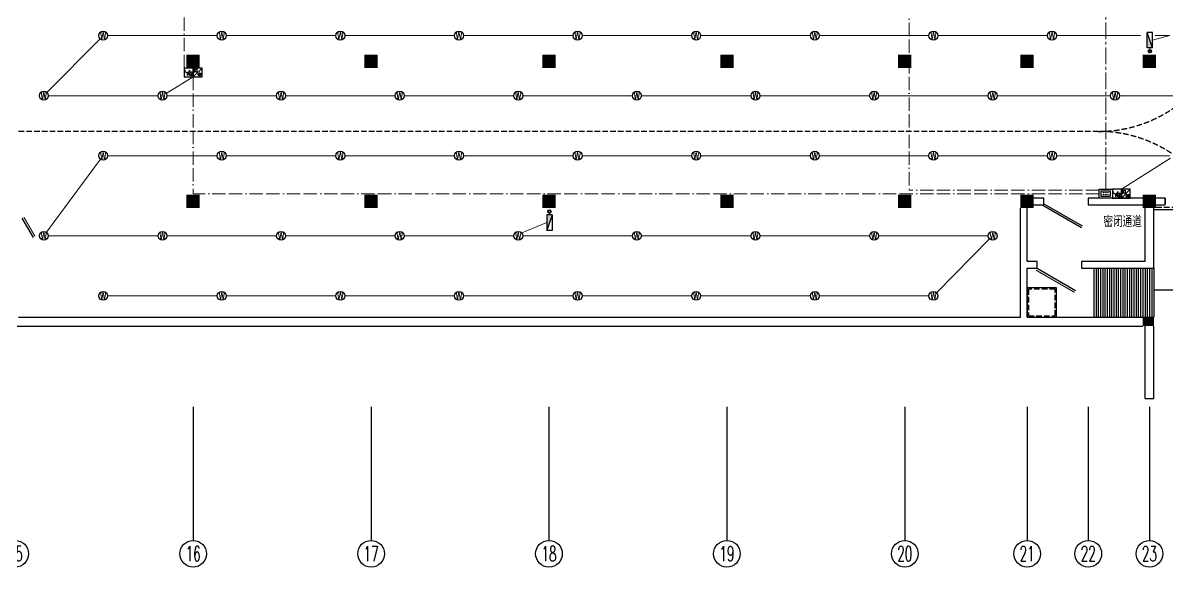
# Model space of a CAD drawing. Extents: x 791398 to 2325386, y -987887 to -518217.
# Drawn here: x 1532237 to 1583688, y -860791 to -836328 of the extents above; entities that cross this region are included whole.
import ezdxf
from ezdxf.enums import TextEntityAlignment as Align

# ---------------------------------------------------------------- set-up
doc = ezdxf.new("R2010")
doc.units = 0
doc.header["$LTSCALE"] = 1000
doc.header["$MEASUREMENT"] = 0
for name, pattern in [('ACAD_ISO11W100', [33.5, 12, -3, 12, -3, 0.5, -3]), ('BORDER', [1.75, 0.5, -0.25, 0.5, -0.25, 0, -0.25]), ('CENTER2', [1.125, 0.75, -0.125, 0.125, -0.125]), ('DASH', [0.35, 0.25, -0.1])]:
    doc.linetypes.add(name, pattern=pattern)
for name, color, linetype in [('AXIS', 3, 'Continuous'), ('AXIS_TEXT', 7, 'Continuous'), ('COLUMN', 9, 'Continuous'), ('JPS-X', 1, 'BORDER'), ('JPS-XHS', 7, 'Continuous'), ('RD-equip', 3, 'Continuous'), ('RD-text', 4, 'Continuous'), ('STAIR', 9, 'Continuous'), ('WALL', 8, 'Continuous'), ('WINDOW', 8, 'Continuous'), ('ZS封堵', 40, 'Continuous'), ('ZS房间字', 6, 'Continuous'), ('行车方向', 191, 'Continuous'), ('集水坑', 80, 'Continuous')]:
    doc.layers.add(name, color=color, linetype=linetype)
doc.layers.add('RD-line', color=2, linetype='Continuous', lineweight=0)
doc.styles.add('_TCH_AXIS', font='COMPLEX', dxfattribs={"bigfont": 'GBCBIG'})
doc.styles.add('_TCH_DIM', font='SIMPLEX', dxfattribs={"bigfont": 'GBCBIG'})
doc.styles.add('_TEL_DIM', font='SIMPLEX', dxfattribs={"width": 0.8, "height": 3.5, "bigfont": 'HZTXT'})
doc.styles.add('COMPLEX', font='COMPLEX')
doc.styles.add('FS1', font='txt4', dxfattribs={"width": 0.8, "bigfont": 'fstxt'})
doc.styles.get("Standard").update_dxf_attribs({"font": 'gbenor.shx', "bigfont": 'gbcbig.shx'})
doc.linetypes.add('BRA', pattern='A,2.8,-0.1,["B",_TEL_DIM,S=0.07,R=0,X=0,Y=-0.12],-0.25', length=3.15)

# ---------------------------------------------------------------- blocks, each defined once
blk = doc.blocks.new('FF')
at = {"linetype": 'Continuous'}
for radius in [75, 60]:
    blk.add_circle((0, 0), radius, dxfattribs=at)
blk = doc.blocks.new('DXHS')
at = {"layer": 'JPS-XHS'}
blk.add_hatch(color=256, dxfattribs=at).paths.add_polyline_path([(-350, 240), (-350, 0), (350, 0)])
at = {"layer": 'JPS-XHS', "linetype": 'Continuous'}
for p, q in [((-350, 240), (-350, 0)), ((-350, 240), (350, 240)), ((-350, 0), (350, 0)), ((350, 240), (350, 0))]:
    blk.add_line(p, q, dxfattribs=at)
at = {"layer": 'JPS-XHS'}
blk.add_line((-350, 240), (350, 0), dxfattribs=at)
blk = doc.blocks.new('xxhhsss')
at = {"layer": 'JPS-X', "const_width": 50}
for points in [[(117755, -139123), (117755, -139273)], [(90755, -146623), (90755, -146473)]]:
    blk.add_lwpolyline(points, dxfattribs=at)
at = {"layer": 'JPS-X', "rotation": 270}
for p in [(117755, -139273), (90755, -146473)]:
    blk.add_blockref('FF', p, dxfattribs=at)
at = {"layer": 'JPS-XHS', "xscale": -1, "rotation": 270}
blk.add_blockref('DXHS', (117635, -138773), dxfattribs=at)
at = {"layer": 'JPS-XHS', "rotation": 270}
blk.add_blockref('DXHS', (90635, -146973), dxfattribs=at)
blk = doc.blocks.new('_FZH')
blk.add_solid([(-0.5, -0.5), (0.5, -0.5), (-0.5, 0.5), (0.5, 0.5)])
blk = doc.blocks.new('$DorLib2D$00000194')
at = {"color": 0}
blk.add_line((-0.5, 0.075), (0.366, 0.575), dxfattribs=at)
at = {"color": 0, "const_width": 0.025}
blk.add_lwpolyline([(-0.525, 0.118), (0.341, 0.618)], dxfattribs=at)
blk = doc.blocks.new('$DorLib2D$00000183')
at = {"color": 0}
for p, q in [((-0.52, 0.085), (0.346, 0.585)), ((-0.5, 0.05), (0.366, 0.55))]:
    blk.add_line(p, q, dxfattribs=at)
blk = doc.blocks.new('$DorLib2D$00000191')
at = {"color": 0}
blk.add_line((-0.5, 0.15), (0.366, 0.65), dxfattribs=at)
at = {"color": 0, "const_width": 0.05}
blk.add_lwpolyline([(-0.55, 0.237), (0.316, 0.737)], dxfattribs=at)
blk = doc.blocks.new('_AXISO')
blk.add_circle((0, 0), 0.5)
at = {"layer": 'AXIS_TEXT', "style": 'COMPLEX', "width": 1.041667}
blk.add_attdef('A', text='', height=0.56, dxfattribs=at).set_placement((-0.25, -0.28), (0.25, -0.28), align=Align.FIT)
blk = doc.blocks.new('yy')
at = {"layer": 'RD-equip'}
blk.add_circle((0, 0), 200, dxfattribs=at)
at = {"layer": 'RD-equip', "color": 4, "style": 'FS1', "width": 0.8}
blk.add_attdef('Y', text='', height=360, dxfattribs=at).set_placement((0, 0), align=Align.MIDDLE)
blk = doc.blocks.new('dafsdgdgdfgh')
at = {"layer": 'RD-equip'}
blk.add_lwpolyline([(300, 400), (300, 0), (-300, 0), (-300, 400)], close=True, dxfattribs=at)
at = {"layer": 'RD-text'}
for points in [[(200, 333), (200, 67), (-200, 67), (-200, 333)], [(-113, 257), (-87, 257), (-87, 237), (-113, 237)], [(-113, 163), (-87, 163), (-87, 143), (-113, 143)], [(-13, 257), (13, 257), (13, 237), (-13, 237)], [(-13, 163), (13, 163), (13, 143), (-13, 143)], [(87, 257), (113, 257), (113, 237), (87, 237)], [(87, 163), (113, 163), (113, 143), (87, 143)]]:
    blk.add_lwpolyline(points, close=True, dxfattribs=at)
blk = doc.blocks.new('sadadfadsada')
for p, q in [((-400, 400), (-400, 0)), ((0, 400), (-400, 400)), ((-400, 0), (0, 0)), ((-268, 200), (-268, 60)), ((400, 400), (0, 400)), ((400, 400), (0, 0)), ((0, 400), (0, 0)), ((0, 0), (0, 400)), ((0, 0), (400, 0)), ((33, 346, 0), (33, 226, 0)), ((92, 346, 0), (33, 346, 0)), ((33, 226, 0), (92, 226, 0)), ((92, 326, 0), (172, 366, 0)), ((92, 226, 0), (92, 346, 0)), ((172, 206, 0), (92, 246, 0)), ((172, 366, 0), (172, 206, 0)), ((242, 159), (338, 64)), ((242, 64), (338, 159)), ((400, 0), (400, 400))]:
    blk.add_line(p, q)
for centre, radius in [((-109, 144), 90.3), ((-109, 144), 45.2), ((290, 111), 67.6)]:
    blk.add_circle(centre, radius)
blk.add_arc((-268, 320), 120, 180, 0)
at = {"flags": 9}
for p in [(-200, 400), (200, 400)]:
    blk.add_attdef('A', p, '', height=0.008, dxfattribs=at)

msp = doc.modelspace()

# ---------------------------------------------------------------- linework, layer by layer
at = {"layer": 'AXIS'}
for p, q in [((1539894, -853591), (1539894, -859591)), ((1547894, -853591), (1547894, -859591)), ((1555894, -853591), (1555894, -859591)), ((1563894, -853591), (1563894, -859591)), ((1571894, -853591), (1571894, -859591)), ((1577394, -853591), (1577394, -859591)), ((1580144, -853591), (1580144, -859591)), ((1582894, -853591), (1582894, -859591))]:
    msp.add_line(p, q, dxfattribs=at)
at = {"layer": 'RD-line', "linetype": 'ACAD_ISO11W100', "ltscale": 0.05}
for p, q in [((1539494, -826956), (1539494, -838356)), ((1572094, -827956), (1572094, -843843)), ((1539894, -838756), (1539894, -844006)), ((1580630, -844006), (1539894, -844006)), ((1580630, -843843), (1572094, -843843))]:
    msp.add_line(p, q, dxfattribs=at)
at = {"layer": 'RD-line', "linetype": 'CENTER2'}
msp.add_line((1580930, -843806), (1580930, -835352), dxfattribs=at)
at = {"layer": 'RD-line'}
for p, q in [((1535706, -837041), (1533320, -839457)), ((1536047, -836899), (1540980, -836899)), ((1541380, -836899), (1546313, -836899)), ((1546713, -836899), (1551647, -836899)), ((1552047, -836899), (1556980, -836899)), ((1557380, -836899), (1562313, -836899)), ((1562713, -836899), (1567647, -836899)), ((1568047, -836899), (1572980, -836899)), ((1573380, -836899), (1578313, -836899)), ((1578713, -836899), (1582485, -836899)), ((1583034, -837106), (1583813, -836899)), ((1583153, -836899), (1583813, -836899)), ((1539894, -838756), (1538684, -839495)), ((1538313, -839599), (1533380, -839599)), ((1543647, -839599), (1538713, -839599)), ((1548980, -839599), (1544047, -839599)), ((1554313, -839599), (1549380, -839599)), ((1559647, -839599), (1554713, -839599)), ((1564980, -839599), (1560047, -839599)), ((1570313, -839599), (1565380, -839599)), ((1575647, -839599), (1570713, -839599)), ((1581147, -839599), (1576047, -839599)), ((1586647, -839599), (1581547, -839599)), ((1535727, -842460), (1533299, -845738)), ((1536047, -842299), (1540980, -842299)), ((1541380, -842299), (1546313, -842299)), ((1546713, -842299), (1551647, -842299)), ((1552047, -842299), (1556980, -842299)), ((1557380, -842299), (1562313, -842299)), ((1562713, -842299), (1567647, -842299)), ((1568047, -842299), (1572980, -842299)), ((1573380, -842299), (1578313, -842299)), ((1578713, -842299), (1583813, -842299)), ((1538313, -845899), (1533380, -845899)), ((1543647, -845899), (1538713, -845899)), ((1548980, -845899), (1544047, -845899)), ((1554313, -845899), (1549380, -845899)), ((1559647, -845899), (1554713, -845899)), ((1564980, -845899), (1560047, -845899)), ((1570313, -845899), (1565380, -845899)), ((1575647, -845899), (1570713, -845899)), ((1573320, -848457), (1575706, -846041)), ((1536047, -848599), (1540980, -848599)), ((1541380, -848599), (1546313, -848599)), ((1546713, -848599), (1551647, -848599)), ((1552047, -848599), (1556980, -848599)), ((1557380, -848599), (1562313, -848599)), ((1562713, -848599), (1567647, -848599)), ((1568047, -848599), (1572980, -848599))]:
    msp.add_line(p, q, dxfattribs=at)
at = {"layer": 'RD-line', "linetype": 'BRA'}
for p, q in [((1581630, -843806), (1583844, -842406)), ((1555794, -845306), (1554666, -845770))]:
    msp.add_line(p, q, dxfattribs=at)
at = {"layer": 'STAIR'}
for p, q in [((1583094, -844722), (1590094, -844722)), ((1580394, -847356), (1580394, -849556)), ((1580394, -847356), (1583094, -847356)), ((1580494, -847356), (1580494, -849556)), ((1580594, -847356), (1580594, -849556)), ((1580694, -847356), (1580694, -849556)), ((1580794, -847356), (1580794, -849556)), ((1580894, -847356), (1580894, -849556)), ((1580994, -847356), (1580994, -849556)), ((1581094, -847356), (1581094, -849556)), ((1581194, -847356), (1581194, -849556)), ((1581294, -847356), (1581294, -849556)), ((1581394, -847356), (1581394, -849556)), ((1581494, -847356), (1581494, -849556)), ((1581594, -847356), (1581594, -849556)), ((1581694, -847356), (1581694, -849556)), ((1581794, -847356), (1581794, -849556)), ((1581894, -847356), (1581894, -849556)), ((1581994, -847356), (1581994, -849556)), ((1582094, -847356), (1582094, -849556)), ((1582194, -847356), (1582194, -849556)), ((1582294, -847356), (1582294, -849556)), ((1582394, -847356), (1582394, -849556)), ((1582494, -847356), (1582494, -849556)), ((1582594, -847356), (1582594, -849556)), ((1582694, -847356), (1582694, -849556)), ((1582794, -847356), (1582794, -849556)), ((1582894, -847356), (1582894, -849556)), ((1582994, -847356), (1582994, -849556)), ((1583094, -847356), (1583094, -849556)), ((1583094, -848322), (1590094, -848322)), ((1580394, -849556), (1583094, -849556))]:
    msp.add_line(p, q, dxfattribs=at)
at = {"layer": 'WALL'}
for p, q in [((1578144, -844206), (1577694, -844206)), ((1578144, -844506), (1578144, -844206)), ((1582594, -844206), (1580144, -844206)), ((1580144, -844206), (1580144, -844506)), ((1583594, -844206), (1583194, -844206)), ((1583594, -844506), (1583594, -844206)), ((1577094, -847206), (1577094, -844656)), ((1577394, -847056), (1577394, -844656)), ((1577694, -844506), (1578144, -844506)), ((1580144, -844506), (1582594, -844506)), ((1582694, -847056), (1582694, -844656)), ((1583094, -847356), (1583094, -844656)), ((1583194, -844506), (1583594, -844506)), ((1577094, -849556), (1577094, -847206)), ((1577844, -847056), (1577394, -847056)), ((1577394, -847356), (1577844, -847356)), ((1577394, -849556), (1577394, -847356)), ((1577844, -847356), (1577844, -847056)), ((1582694, -847056), (1579844, -847056)), ((1579844, -847056), (1579844, -847356)), ((1579844, -847356), (1583094, -847356)), ((1531894, -849956), (1577394, -849956)), ((1532044, -849556), (1577094, -849556)), ((1577394, -849556), (1582594, -849556)), ((1577394, -849956), (1582594, -849956)), ((1582694, -853206), (1582694, -849956)), ((1583094, -853206), (1583094, -849956)), ((1582694, -853206), (1583094, -853206))]:
    msp.add_line(p, q, dxfattribs=at)
at = {"layer": 'WINDOW', "linetype": 'DASH'}
msp.add_line((1583594, -844206), (1583594, -844506), dxfattribs=at)
at = {"layer": 'ZS封堵', "linetype": 'DASH'}
msp.add_lwpolyline([(1583194, -844606), (1590094, -844606)], dxfattribs=at)
at = {"layer": '行车方向', "linetype": 'DASH'}
msp.add_line((1580594, -841206), (1509894, -841206), dxfattribs=at)
for centre, start, end in [((1580594, -835206), 270, 0), ((1580594, -847206), 0, 90)]:
    msp.add_arc(centre, 6000, start, end, dxfattribs=at)
at = {"layer": '集水坑'}
msp.add_lwpolyline([(1577394, -849556), (1578714, -849556), (1578714, -848236), (1577394, -848236)], close=True, dxfattribs=at)
at = {"layer": '集水坑', "linetype": 'DASH'}
msp.add_lwpolyline([(1577454, -849496), (1578654, -849496), (1578654, -848296), (1577454, -848296)], close=True, dxfattribs=at)

# ---------------------------------------------------------------- block references
msp.add_blockref('dafsdgdgdfgh', (1580930, -844206))
at = {"layer": 'AXIS'}
ref = msp.add_blockref('_AXISO', (1531894, -860191), dxfattribs=dict(at, xscale=1200, yscale=1200, zscale=1200))
ref.add_attrib('A', '15', dxfattribs={"layer": 'AXIS_TEXT', "height": 678.8, "style": '_TCH_AXIS', "width": 0.724138}).set_placement((1531554, -860531), (1532233, -860531), align=Align.FIT)
ref = msp.add_blockref('_AXISO', (1539894, -860191), dxfattribs=dict(at, xscale=1200, yscale=1200, zscale=1200))
ref.add_attrib('A', '16', dxfattribs={"layer": 'AXIS_TEXT', "height": 678.8, "style": '_TCH_AXIS', "width": 0.724138}).set_placement((1539554, -860531), (1540233, -860531), align=Align.FIT)
ref = msp.add_blockref('_AXISO', (1547894, -860191), dxfattribs=dict(at, xscale=1200, yscale=1200, zscale=1200))
ref.add_attrib('A', '17', dxfattribs={"layer": 'AXIS_TEXT', "height": 678.8, "style": '_TCH_AXIS', "width": 0.724138}).set_placement((1547554, -860531), (1548233, -860531), align=Align.FIT)
ref = msp.add_blockref('_AXISO', (1555894, -860191), dxfattribs=dict(at, xscale=1200, yscale=1200, zscale=1200))
ref.add_attrib('A', '18', dxfattribs={"layer": 'AXIS_TEXT', "height": 678.8, "style": '_TCH_AXIS', "width": 0.724138}).set_placement((1555554, -860531), (1556233, -860531), align=Align.FIT)
ref = msp.add_blockref('_AXISO', (1563894, -860191), dxfattribs=dict(at, xscale=1200, yscale=1200, zscale=1200))
ref.add_attrib('A', '19', dxfattribs={"layer": 'AXIS_TEXT', "height": 678.8, "style": '_TCH_AXIS', "width": 0.724138}).set_placement((1563554, -860531), (1564233, -860531), align=Align.FIT)
ref = msp.add_blockref('_AXISO', (1571894, -860191), dxfattribs=dict(at, xscale=1200, yscale=1200, zscale=1200))
ref.add_attrib('A', '20', dxfattribs={"layer": 'AXIS_TEXT', "height": 678.8, "style": '_TCH_AXIS', "width": 0.617647}).set_placement((1571554, -860531), (1572233, -860531), align=Align.FIT)
ref = msp.add_blockref('_AXISO', (1577394, -860191), dxfattribs=dict(at, xscale=1200, yscale=1200, zscale=1200))
ref.add_attrib('A', '21', dxfattribs={"layer": 'AXIS_TEXT', "height": 678.8, "style": '_TCH_AXIS', "width": 0.724138}).set_placement((1577054, -860531), (1577733, -860531), align=Align.FIT)
ref = msp.add_blockref('_AXISO', (1580144, -860191), dxfattribs=dict(at, xscale=1200, yscale=1200, zscale=1200))
ref.add_attrib('A', '22', dxfattribs={"layer": 'AXIS_TEXT', "height": 678.8, "style": '_TCH_AXIS', "width": 0.617647}).set_placement((1579804, -860531), (1580483, -860531), align=Align.FIT)
ref = msp.add_blockref('_AXISO', (1582894, -860191), dxfattribs=dict(at, xscale=1200, yscale=1200, zscale=1200))
ref.add_attrib('A', '23', dxfattribs={"layer": 'AXIS_TEXT', "height": 678.8, "style": '_TCH_AXIS', "width": 0.617647}).set_placement((1582554, -860531), (1583233, -860531), align=Align.FIT)
at = {"layer": 'COLUMN'}
for p, xscale, yscale, zscale, rotation in [((1539894, -838056), 600, 600, 600, 359.9999999998888), ((1547894, -838056), 600, 600, 600, 359.9999999999), ((1555894, -838056), 600, 600, 600, 359.9999999998888), ((1563894, -838056), 600, 600, 600, 359.9999999999), ((1571894, -838056), 600, 600, 600, 359.9999999998888), ((1577394, -838056), 600, 600, 600, 359.9999999999), ((1582894, -838056), 600, 600, 600, 359.9999999999), ((1539894, -844356), 600, 600, 600, 359.9999999999), ((1547894, -844356), 600, 600, 600, 359.9999999999), ((1555894, -844356), 600, 600, 600, 359.9999999999), ((1563894, -844356), 600, 600, 600, 359.9999999999), ((1571894, -844356), 600, 600, 600, 359.9999999999), ((1577394, -844356), 600, 600, 600, 359.9999999999), ((1582894, -844356), 600, 600, 600, 359.9999999998888), ((1582844, -849756), 500, 400, 400, 359.9999999997733)]:
    msp.add_blockref('_FZH', p, dxfattribs=dict(at, xscale=xscale, yscale=yscale, zscale=zscale, rotation=rotation))
at = {"layer": 'JPS-XHS'}
msp.add_blockref('xxhhsss', (1465159, -698333), dxfattribs=at)
at = {"layer": 'RD-equip'}
for p in [(1535847, -836899), (1541180, -836899), (1546513, -836899), (1551847, -836899), (1557180, -836899), (1562513, -836899), (1567847, -836899), (1573180, -836899), (1578513, -836899), (1533180, -839599), (1538513, -839599), (1543847, -839599), (1549180, -839599), (1554513, -839599), (1559847, -839599), (1565180, -839599), (1570513, -839599), (1575847, -839599), (1581347, -839599), (1535847, -842299), (1541180, -842299), (1546513, -842299), (1551847, -842299), (1557180, -842299), (1562513, -842299), (1567847, -842299), (1573180, -842299), (1578513, -842299), (1533180, -845899), (1538513, -845899), (1543847, -845899), (1549180, -845899), (1554513, -845899), (1559847, -845899), (1565180, -845899), (1570513, -845899), (1575847, -845899), (1535847, -848599), (1541180, -848599), (1546513, -848599), (1551847, -848599), (1557180, -848599), (1562513, -848599), (1567847, -848599), (1573180, -848599)]:
    msp.add_blockref('yy', p, dxfattribs=at).add_auto_attribs({'Y': 'W'})
for p in [(1539894, -838756), (1581630, -844206)]:
    msp.add_blockref('sadadfadsada', p, dxfattribs=at)
at = {"layer": 'WINDOW'}
for name, p, xscale, yscale, zscale, rotation in [('$DorLib2D$00000183', (1579144, -844356), 2000, -2000, 2000, 359.9999999997684), ('$DorLib2D$00000191', (1532044, -845606), -1000, -1000, -1000, 89.99999999991107), ('$DorLib2D$00000194', (1578844, -847206), 2000, -2000, 2000, 359.9999999994567)]:
    msp.add_blockref(name, p, dxfattribs=dict(at, xscale=xscale, yscale=yscale, zscale=zscale, rotation=rotation))

# ---------------------------------------------------------------- texts
at = {"layer": 'ZS房间字', "style": '_TCH_DIM'}
msp.add_text('密闭通道', height=506.4, dxfattribs=at).set_placement((1580824, -845510))

doc.saveas('drawing.dxf')
